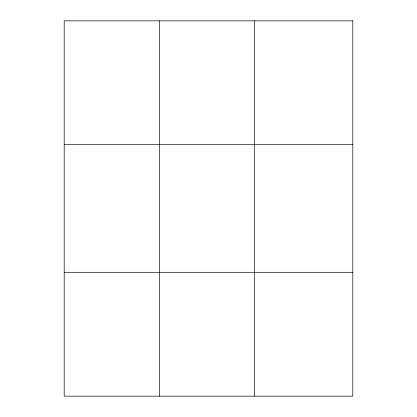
<?xml version="1.0" encoding="UTF-8"?>
<svg xmlns="http://www.w3.org/2000/svg" width="417" height="417" viewBox="0 0 417 417"><rect width="100%" height="100%" fill="white"/><g stroke="black" fill="none" stroke-linecap="round" stroke-linejoin="round"><path stroke-width="0.63" d="M64.192 144.699L352.808 144.699M64.192 272.301L352.808 272.301M254.678 20.85L254.678 396.15M159.435 20.85L159.435 396.15M352.808 20.85L352.808 396.15L64.192 396.15L64.192 20.85L352.808 20.85"/></g></svg>
